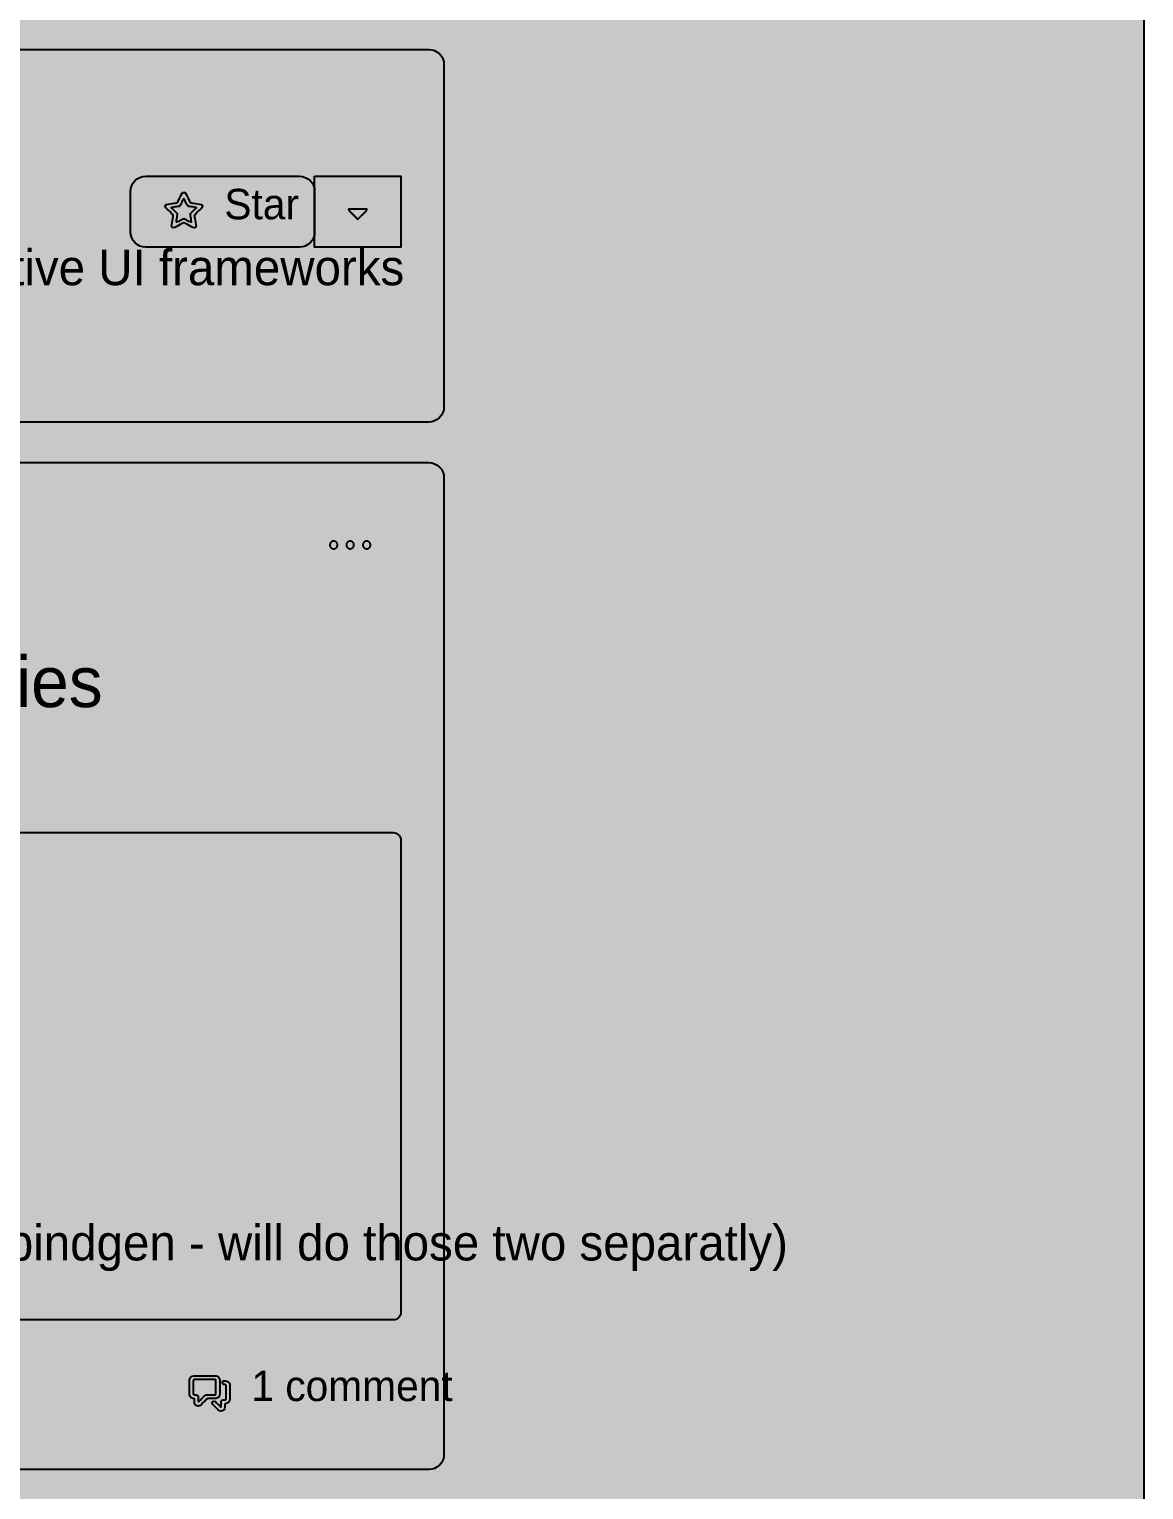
# Model space of a CAD drawing. Extents: x 0 to 2255, y 1 to 8699.
# Drawn here: x 840 to 1280, y 6420 to 6996 of the extents above; entities that cross this region are included whole.
import ezdxf

# ---------------------------------------------------------------- set-up
doc = ezdxf.new("R2010")
doc.units = 0

msp = doc.modelspace()

# ---------------------------------------------------------------- hatches: boundary and pattern name
at = {"true_color": 0x0d1117}
for points in [[(0, 8699), (1280, 8699), (1280, 0.77), (0, 0.77)], [(0, 8635), (1280, 8635), (1280, 0.77), (0, 0.77)], [(350, 6988.13), (998.03, 6988.13), (998.03, 6988.13), (999.2, 6988.02), (1000.33, 6987.68), (1001.37, 6987.12), (1002.28, 6986.38), (1003.02, 6985.47), (1003.58, 6984.43), (1003.92, 6983.3), (1004.03, 6982.13), (1004.03, 6847.13), (1004.03, 6847.13), (1003.92, 6845.96), (1003.58, 6844.84), (1003.02, 6843.8), (1002.28, 6842.89), (1001.37, 6842.14), (1000.33, 6841.59), (999.2, 6841.25), (998.03, 6841.13), (350, 6841.13), (350, 6841.13), (348.83, 6841.25), (347.7, 6841.59), (346.67, 6842.14), (345.76, 6842.89), (345.01, 6843.8), (344.46, 6844.84), (344.12, 6845.96), (344, 6847.13), (344, 6982.13), (344, 6982.13), (344.12, 6983.3), (344.46, 6984.43), (345.01, 6985.47), (345.76, 6986.38), (346.67, 6987.12), (347.7, 6987.68), (348.83, 6988.02), (350, 6988.13)], [(350, 6825.13), (998.03, 6825.13), (998.03, 6825.13), (999.2, 6825.02), (1000.33, 6824.68), (1001.37, 6824.12), (1002.28, 6823.38), (1003.02, 6822.47), (1003.58, 6821.43), (1003.92, 6820.3), (1004.03, 6819.13), (1004.03, 6433.8), (1004.03, 6433.8), (1003.92, 6432.63), (1003.58, 6431.5), (1003.02, 6430.47), (1002.28, 6429.56), (1001.37, 6428.81), (1000.33, 6428.26), (999.2, 6427.92), (998.03, 6427.8), (350, 6427.8), (350, 6427.8), (348.83, 6427.92), (347.7, 6428.26), (346.67, 6428.81), (345.76, 6429.56), (345.01, 6430.47), (344.46, 6431.5), (344.12, 6432.63), (344, 6433.8), (344, 6819.13), (344, 6819.13), (344.12, 6820.3), (344.46, 6821.43), (345.01, 6822.47), (345.76, 6823.38), (346.67, 6824.12), (347.7, 6824.68), (348.83, 6825.02), (350, 6825.13)]]:
    msp.add_hatch(color=256, dxfattribs=at).paths.add_polyline_path(points, flags=0)
at = {"true_color": 0x010409}
msp.add_hatch(color=256, dxfattribs=at).paths.add_polyline_path([(0, 8635), (1280, 8635), (1280, 0.77), (0, 0.77)], flags=0)
at = {"true_color": 0x212830}
for points in [[(886.43, 6938.13), (947.03, 6938.13), (947.03, 6938.13), (948.2, 6938.02), (949.33, 6937.68), (950.37, 6937.12), (951.28, 6936.38), (952.02, 6935.47), (952.58, 6934.43), (952.92, 6933.3), (953.03, 6932.13), (953.03, 6916.13), (953.03, 6916.13), (952.92, 6914.96), (952.58, 6913.84), (952.02, 6912.8), (951.28, 6911.89), (950.37, 6911.14), (949.33, 6910.59), (948.2, 6910.25), (947.03, 6910.13), (886.43, 6910.13), (886.43, 6910.13), (885.26, 6910.25), (884.14, 6910.59), (883.1, 6911.14), (882.19, 6911.89), (881.44, 6912.8), (880.89, 6913.84), (880.55, 6914.96), (880.43, 6916.13), (880.43, 6932.13), (880.43, 6932.13), (880.55, 6933.3), (880.89, 6934.43), (881.44, 6935.47), (882.19, 6936.38), (883.1, 6937.12), (884.14, 6937.68), (885.26, 6938.02), (886.43, 6938.13)], [(953.03, 6938.13), (987.03, 6938.13), (987.03, 6910.13), (953.03, 6910.13)]]:
    msp.add_hatch(color=256, dxfattribs=at).paths.add_polyline_path(points, flags=0)
at = {"true_color": 0x9198a1}
h = msp.add_hatch(color=256, dxfattribs=at)
h.paths.add_polyline_path([(901.43, 6931.88), (902.09, 6931.5), (902.44, 6930.79), (902.79, 6930.07), (903.14, 6929.36), (903.5, 6928.65), (903.85, 6927.94), (904.46, 6927.58), (905.25, 6927.47), (906.03, 6927.35), (906.82, 6927.24), (907.61, 6927.12), (908.39, 6926.98), (908.84, 6926.37), (908.53, 6925.68), (907.96, 6925.12), (907.39, 6924.57), (906.82, 6924.01), (906.25, 6923.45), (905.68, 6922.9), (905.68, 6922.16), (905.81, 6921.38), (905.94, 6920.59), (906.08, 6919.81), (906.21, 6919.03), (906.26, 6918.24), (905.7, 6917.74), (904.95, 6917.94), (904.25, 6918.31), (903.54, 6918.68), (902.84, 6919.05), (902.13, 6919.42), (901.43, 6919.79), (900.73, 6919.42), (900.02, 6919.05), (899.32, 6918.68), (898.62, 6918.31), (897.91, 6917.94), (897.16, 6917.74), (896.6, 6918.25), (896.65, 6919.03), (896.79, 6919.82), (896.92, 6920.6), (897.06, 6921.38), (897.19, 6922.17), (897.18, 6922.9), (896.61, 6923.46), (896.04, 6924.01), (895.47, 6924.57), (894.91, 6925.12), (894.34, 6925.68), (894.03, 6926.37), (894.48, 6926.99), (895.26, 6927.13), (896.05, 6927.24), (896.83, 6927.35), (897.62, 6927.47), (898.41, 6927.58), (899.02, 6927.94), (899.37, 6928.65), (899.72, 6929.36), (900.07, 6930.07), (900.43, 6930.79), (900.78, 6931.5), (901.43, 6931.88)], flags=0)
h.paths.add_polyline_path([(901.43, 6929.44), (901.19, 6928.95), (900.95, 6928.46), (900.71, 6927.97), (900.47, 6927.48), (900.23, 6926.99), (899.97, 6926.51), (899.52, 6926.23), (898.98, 6926.15), (898.44, 6926.07), (897.9, 6925.99), (897.36, 6925.91), (896.82, 6925.84), (896.47, 6925.7), (896.86, 6925.32), (897.25, 6924.93), (897.64, 6924.55), (898.03, 6924.17), (898.42, 6923.79), (898.78, 6923.38), (898.83, 6922.85), (898.74, 6922.31), (898.65, 6921.78), (898.55, 6921.24), (898.46, 6920.7), (898.37, 6920.16), (898.51, 6919.94), (898.99, 6920.2), (899.48, 6920.45), (899.96, 6920.71), (900.44, 6920.96), (900.92, 6921.21), (901.43, 6921.38), (901.94, 6921.21), (902.43, 6920.96), (902.91, 6920.7), (903.39, 6920.45), (903.88, 6920.2), (904.36, 6919.94), (904.5, 6920.16), (904.4, 6920.7), (904.31, 6921.24), (904.22, 6921.78), (904.13, 6922.32), (904.03, 6922.85), (904.09, 6923.39), (904.45, 6923.79), (904.84, 6924.17), (905.23, 6924.55), (905.62, 6924.94), (906.01, 6925.32), (906.4, 6925.7), (906.05, 6925.84), (905.51, 6925.91), (904.97, 6925.99), (904.43, 6926.07), (903.89, 6926.15), (903.35, 6926.23), (902.89, 6926.51), (902.64, 6926.99), (902.4, 6927.48), (902.16, 6927.97), (901.92, 6928.46), (901.67, 6928.95), (901.43, 6929.44)], flags=0)
msp.add_hatch(color=256, dxfattribs=at).paths.add_polyline_path([(966.46, 6924.71), (966.66, 6924.51), (966.86, 6924.31), (967.06, 6924.11), (967.25, 6923.91), (967.45, 6923.71), (967.65, 6923.52), (967.85, 6923.32), (968.05, 6923.12), (968.25, 6922.92), (968.45, 6922.72), (968.64, 6922.52), (968.84, 6922.32), (969.04, 6922.13), (969.24, 6921.93), (969.44, 6921.73), (969.64, 6921.53), (969.84, 6921.33), (970.09, 6921.24), (970.31, 6921.41), (970.51, 6921.61), (970.71, 6921.81), (970.9, 6922), (971.1, 6922.2), (971.3, 6922.4), (971.5, 6922.6), (971.7, 6922.8), (971.9, 6923), (972.1, 6923.2), (972.29, 6923.39), (972.49, 6923.59), (972.69, 6923.79), (972.89, 6923.99), (973.09, 6924.19), (973.29, 6924.39), (973.49, 6924.59), (973.66, 6924.8), (973.61, 6925.06), (973.35, 6925.13), (973.07, 6925.13), (972.79, 6925.13), (972.51, 6925.13), (972.22, 6925.13), (971.94, 6925.13), (971.66, 6925.13), (971.38, 6925.13), (971.1, 6925.13), (970.82, 6925.13), (970.54, 6925.13), (970.26, 6925.13), (969.98, 6925.13), (969.7, 6925.13), (969.42, 6925.13), (969.14, 6925.13), (968.86, 6925.13), (968.57, 6925.13), (968.29, 6925.13), (968.01, 6925.13), (967.73, 6925.13), (967.45, 6925.13), (967.17, 6925.13), (966.89, 6925.13), (966.61, 6925.13), (966.4, 6924.97), (966.46, 6924.71)], flags=0)
h = msp.add_hatch(color=256, dxfattribs=at)
h.paths.add_polyline_path([(967.03, 6791.13), (967.18, 6791.14), (967.33, 6791.16), (967.47, 6791.2), (967.61, 6791.25), (967.74, 6791.31), (967.87, 6791.39), (967.98, 6791.47), (968.09, 6791.57), (968.19, 6791.68), (968.28, 6791.8), (968.36, 6791.93), (968.42, 6792.06), (968.47, 6792.2), (968.5, 6792.34), (968.53, 6792.49), (968.53, 6792.63), (968.53, 6792.78), (968.5, 6792.93), (968.47, 6793.07), (968.42, 6793.21), (968.36, 6793.34), (968.28, 6793.47), (968.19, 6793.58), (968.09, 6793.69), (967.98, 6793.79), (967.87, 6793.88), (967.74, 6793.96), (967.61, 6794.02), (967.47, 6794.07), (967.33, 6794.1), (967.18, 6794.13), (967.03, 6794.13), (966.89, 6794.13), (966.74, 6794.1), (966.6, 6794.07), (966.46, 6794.02), (966.33, 6793.96), (966.2, 6793.88), (966.08, 6793.79), (965.97, 6793.69), (965.87, 6793.58), (965.79, 6793.47), (965.71, 6793.34), (965.65, 6793.21), (965.6, 6793.07), (965.56, 6792.93), (965.54, 6792.78), (965.53, 6792.63), (965.54, 6792.49), (965.56, 6792.34), (965.6, 6792.2), (965.65, 6792.06), (965.71, 6791.93), (965.79, 6791.8), (965.87, 6791.68), (965.97, 6791.57), (966.08, 6791.47), (966.2, 6791.39), (966.33, 6791.31), (966.46, 6791.25), (966.6, 6791.2), (966.74, 6791.16), (966.89, 6791.14), (967.03, 6791.13)], flags=0)
h.paths.add_polyline_path([(960.53, 6791.13), (960.68, 6791.14), (960.83, 6791.16), (960.97, 6791.2), (961.11, 6791.25), (961.24, 6791.31), (961.37, 6791.39), (961.48, 6791.47), (961.59, 6791.57), (961.69, 6791.68), (961.78, 6791.8), (961.86, 6791.93), (961.92, 6792.06), (961.97, 6792.2), (962, 6792.34), (962.03, 6792.49), (962.03, 6792.63), (962.03, 6792.78), (962, 6792.93), (961.97, 6793.07), (961.92, 6793.21), (961.86, 6793.34), (961.78, 6793.47), (961.69, 6793.58), (961.59, 6793.69), (961.48, 6793.79), (961.37, 6793.88), (961.24, 6793.96), (961.11, 6794.02), (960.97, 6794.07), (960.83, 6794.1), (960.68, 6794.13), (960.53, 6794.13), (960.39, 6794.13), (960.24, 6794.1), (960.1, 6794.07), (959.96, 6794.02), (959.83, 6793.96), (959.7, 6793.88), (959.58, 6793.79), (959.47, 6793.69), (959.37, 6793.58), (959.29, 6793.47), (959.21, 6793.34), (959.15, 6793.21), (959.1, 6793.07), (959.06, 6792.93), (959.04, 6792.78), (959.03, 6792.63), (959.04, 6792.49), (959.06, 6792.34), (959.1, 6792.2), (959.15, 6792.06), (959.21, 6791.93), (959.29, 6791.8), (959.37, 6791.68), (959.47, 6791.57), (959.58, 6791.47), (959.7, 6791.39), (959.83, 6791.31), (959.96, 6791.25), (960.1, 6791.2), (960.24, 6791.16), (960.39, 6791.14), (960.53, 6791.13)], flags=0)
h.paths.add_polyline_path([(973.53, 6791.13), (973.68, 6791.14), (973.83, 6791.16), (973.97, 6791.2), (974.11, 6791.25), (974.24, 6791.31), (974.37, 6791.39), (974.48, 6791.47), (974.59, 6791.57), (974.69, 6791.68), (974.78, 6791.8), (974.86, 6791.93), (974.92, 6792.06), (974.97, 6792.2), (975, 6792.34), (975.03, 6792.49), (975.03, 6792.63), (975.03, 6792.78), (975, 6792.93), (974.97, 6793.07), (974.92, 6793.21), (974.86, 6793.34), (974.78, 6793.47), (974.69, 6793.58), (974.59, 6793.69), (974.48, 6793.79), (974.37, 6793.88), (974.24, 6793.96), (974.11, 6794.02), (973.97, 6794.07), (973.83, 6794.1), (973.68, 6794.13), (973.53, 6794.13), (973.39, 6794.13), (973.24, 6794.1), (973.1, 6794.07), (972.96, 6794.02), (972.83, 6793.96), (972.7, 6793.88), (972.58, 6793.79), (972.47, 6793.69), (972.37, 6793.58), (972.29, 6793.47), (972.21, 6793.34), (972.15, 6793.21), (972.1, 6793.07), (972.06, 6792.93), (972.04, 6792.78), (972.03, 6792.63), (972.04, 6792.49), (972.06, 6792.34), (972.1, 6792.2), (972.15, 6792.06), (972.21, 6791.93), (972.29, 6791.8), (972.37, 6791.68), (972.47, 6791.57), (972.58, 6791.47), (972.7, 6791.39), (972.83, 6791.31), (972.96, 6791.25), (973.1, 6791.2), (973.24, 6791.16), (973.39, 6791.14), (973.53, 6791.13)], flags=0)
at = {"true_color": 0x151b23}
msp.add_hatch(color=256, dxfattribs=at).paths.add_polyline_path([(364, 6679.13), (984.03, 6679.13), (984.03, 6679.13), (984.62, 6679.08), (985.18, 6678.9), (985.7, 6678.63), (986.15, 6678.25), (986.53, 6677.8), (986.8, 6677.28), (986.98, 6676.72), (987.03, 6676.13), (987.03, 6489.8), (987.03, 6489.8), (986.98, 6489.21), (986.8, 6488.65), (986.53, 6488.13), (986.15, 6487.68), (985.7, 6487.31), (985.18, 6487.03), (984.62, 6486.86), (984.03, 6486.8), (364, 6486.8), (364, 6486.8), (363.41, 6486.86), (362.85, 6487.03), (362.33, 6487.31), (361.88, 6487.68), (361.51, 6488.13), (361.23, 6488.65), (361.06, 6489.21), (361, 6489.8), (361, 6676.13), (361, 6676.13), (361.06, 6676.72), (361.23, 6677.28), (361.51, 6677.8), (361.88, 6678.25), (362.33, 6678.63), (362.85, 6678.9), (363.41, 6679.08), (364, 6679.13)], flags=0)
at = {"true_color": 0x9198a1}
h = msp.add_hatch(color=256, dxfattribs=at)
h.paths.add_polyline_path([(905.37, 6464.8), (906.03, 6464.8), (906.7, 6464.8), (907.36, 6464.8), (908.03, 6464.8), (908.69, 6464.8), (909.36, 6464.8), (910.02, 6464.8), (910.69, 6464.8), (911.35, 6464.8), (912.01, 6464.8), (912.68, 6464.8), (913.34, 6464.8), (914.01, 6464.79), (914.65, 6464.62), (915.17, 6464.22), (915.51, 6463.65), (915.62, 6463), (915.62, 6462.33), (915.62, 6461.67), (915.62, 6461), (915.62, 6460.34), (915.62, 6459.67), (915.62, 6459.01), (915.62, 6458.34), (915.62, 6457.68), (915.54, 6457.02), (915.22, 6456.44), (914.71, 6456.02), (914.08, 6455.81), (913.42, 6455.8), (912.76, 6455.8), (912.09, 6455.8), (911.43, 6455.8), (910.76, 6455.8), (910.27, 6455.39), (909.8, 6454.92), (909.33, 6454.45), (908.86, 6453.98), (908.39, 6453.51), (907.9, 6453.06), (907.29, 6452.82), (906.63, 6452.87), (906.06, 6453.21), (905.7, 6453.76), (905.62, 6454.42), (905.62, 6455.08), (905.62, 6455.75), (905.01, 6455.84), (904.4, 6456.09), (903.93, 6456.56), (903.66, 6457.16), (903.62, 6457.82), (903.62, 6458.49), (903.62, 6459.15), (903.62, 6459.82), (903.62, 6460.48), (903.62, 6461.15), (903.62, 6461.81), (903.62, 6462.48), (903.62, 6463.14), (903.78, 6463.78), (904.16, 6464.32), (904.72, 6464.68), (905.37, 6464.8)], flags=0)
h.paths.add_polyline_path([(905.12, 6463.05), (905.12, 6462.53), (905.12, 6462.01), (905.12, 6461.49), (905.12, 6460.96), (905.12, 6460.44), (905.12, 6459.92), (905.12, 6459.4), (905.12, 6458.88), (905.12, 6458.36), (905.12, 6457.84), (905.22, 6457.35), (905.73, 6457.3), (906.25, 6457.3), (906.75, 6457.19), (907.08, 6456.79), (907.12, 6456.28), (907.12, 6455.76), (907.12, 6455.23), (907.12, 6454.71), (907.24, 6454.48), (907.6, 6454.85), (907.97, 6455.22), (908.34, 6455.59), (908.71, 6455.95), (909.08, 6456.32), (909.45, 6456.69), (909.82, 6457.06), (910.27, 6457.29), (910.79, 6457.3), (911.31, 6457.3), (911.84, 6457.3), (912.36, 6457.3), (912.88, 6457.3), (913.4, 6457.3), (913.92, 6457.31), (914.12, 6457.73), (914.12, 6458.26), (914.12, 6458.78), (914.12, 6459.3), (914.12, 6459.82), (914.12, 6460.34), (914.12, 6460.86), (914.12, 6461.38), (914.12, 6461.91), (914.12, 6462.43), (914.12, 6462.95), (913.84, 6463.3), (913.32, 6463.3), (912.8, 6463.3), (912.27, 6463.3), (911.75, 6463.3), (911.23, 6463.3), (910.71, 6463.3), (910.19, 6463.3), (909.67, 6463.3), (909.15, 6463.3), (908.62, 6463.3), (908.1, 6463.3), (907.58, 6463.3), (907.06, 6463.3), (906.54, 6463.3), (906.02, 6463.3), (905.5, 6463.3), (905.12, 6463.05)], flags=0)
h.paths.add_polyline_path([(918.12, 6461.05), (917.65, 6461.3), (917.05, 6461.37), (916.66, 6461.81), (916.71, 6462.4), (917.17, 6462.77), (917.78, 6462.8), (918.38, 6462.72), (918.92, 6462.45), (919.33, 6462.01), (919.57, 6461.45), (919.62, 6460.84), (919.62, 6460.23), (919.62, 6459.62), (919.62, 6459.01), (919.62, 6458.4), (919.62, 6457.79), (919.62, 6457.18), (919.62, 6456.57), (919.62, 6455.96), (919.61, 6455.35), (919.43, 6454.77), (919.07, 6454.28), (918.57, 6453.95), (917.98, 6453.8), (917.62, 6453.55), (917.62, 6452.94), (917.62, 6452.33), (917.52, 6451.74), (917.19, 6451.23), (916.68, 6450.9), (916.08, 6450.8), (915.5, 6450.96), (915.02, 6451.33), (914.59, 6451.77), (914.16, 6452.2), (913.73, 6452.63), (913.3, 6453.06), (912.87, 6453.49), (912.6, 6454.02), (912.8, 6454.58), (913.34, 6454.82), (913.89, 6454.59), (914.32, 6454.16), (914.75, 6453.73), (915.18, 6453.3), (915.61, 6452.87), (916.04, 6452.43), (916.12, 6452.87), (916.12, 6453.48), (916.12, 6454.08), (916.13, 6454.69), (916.46, 6455.18), (917.05, 6455.3), (917.66, 6455.3), (918.12, 6455.56), (918.12, 6456.17), (918.12, 6456.78), (918.12, 6457.39), (918.12, 6458), (918.12, 6458.61), (918.12, 6459.22), (918.12, 6459.83), (918.12, 6460.44), (918.12, 6461.05)], flags=0)

# ---------------------------------------------------------------- linework, layer by layer
at = {"true_color": 0x0d1117}
for points in [[(0, 8699), (1280, 8699), (1280, 0.77), (0, 0.77)], [(0, 8635), (1280, 8635), (1280, 0.77), (0, 0.77)]]:
    msp.add_lwpolyline(points, close=True, dxfattribs=at)
at = {"true_color": 0x010409}
msp.add_lwpolyline([(0, 8635), (1280, 8635), (1280, 0.77), (0, 0.77)], close=True, dxfattribs=at)
at = {"true_color": 0x3d444d}
for points in [[(350, 6988.13), (998.03, 6988.13), (998.03, 6988.13), (999.2, 6988.02), (1000.33, 6987.68), (1001.37, 6987.12), (1002.28, 6986.38), (1003.02, 6985.47), (1003.58, 6984.43), (1003.92, 6983.3), (1004.03, 6982.13), (1004.03, 6847.13), (1004.03, 6847.13), (1003.92, 6845.96), (1003.58, 6844.84), (1003.02, 6843.8), (1002.28, 6842.89), (1001.37, 6842.14), (1000.33, 6841.59), (999.2, 6841.25), (998.03, 6841.13), (350, 6841.13)], [(350, 6825.13), (998.03, 6825.13), (998.03, 6825.13), (999.2, 6825.02), (1000.33, 6824.68), (1001.37, 6824.12), (1002.28, 6823.38), (1003.02, 6822.47), (1003.58, 6821.43), (1003.92, 6820.3), (1004.03, 6819.13), (1004.03, 6433.8), (1004.03, 6433.8), (1003.92, 6432.63), (1003.58, 6431.5), (1003.02, 6430.47), (1002.28, 6429.56), (1001.37, 6428.81), (1000.33, 6428.26), (999.2, 6427.92), (998.03, 6427.8), (350, 6427.8)]]:
    msp.add_lwpolyline(points, dxfattribs=at)
for points in [[(886.43, 6938.13), (947.03, 6938.13), (947.03, 6938.13), (948.2, 6938.02), (949.33, 6937.68), (950.37, 6937.12), (951.28, 6936.38), (952.02, 6935.47), (952.58, 6934.43), (952.92, 6933.3), (953.03, 6932.13), (953.03, 6916.13), (953.03, 6916.13), (952.92, 6914.96), (952.58, 6913.84), (952.02, 6912.8), (951.28, 6911.89), (950.37, 6911.14), (949.33, 6910.59), (948.2, 6910.25), (947.03, 6910.13), (886.43, 6910.13), (886.43, 6910.13), (885.26, 6910.25), (884.14, 6910.59), (883.1, 6911.14), (882.19, 6911.89), (881.44, 6912.8), (880.89, 6913.84), (880.55, 6914.96), (880.43, 6916.13), (880.43, 6932.13), (880.43, 6932.13), (880.55, 6933.3), (880.89, 6934.43), (881.44, 6935.47), (882.19, 6936.38), (883.1, 6937.12), (884.14, 6937.68), (885.26, 6938.02), (886.43, 6938.13)], [(953.03, 6938.13), (987.03, 6938.13), (987.03, 6910.13), (953.03, 6910.13)]]:
    msp.add_lwpolyline(points, close=True, dxfattribs=at)
at = {"true_color": 0x9198a1}
for points in [[(901.43, 6931.88), (902.09, 6931.5), (902.44, 6930.79), (902.79, 6930.07), (903.14, 6929.36), (903.5, 6928.65), (903.85, 6927.94), (904.46, 6927.58), (905.25, 6927.47), (906.03, 6927.35), (906.82, 6927.24), (907.61, 6927.12), (908.39, 6926.98), (908.84, 6926.37), (908.53, 6925.68), (907.96, 6925.12), (907.39, 6924.57), (906.82, 6924.01), (906.25, 6923.45), (905.68, 6922.9), (905.68, 6922.16), (905.81, 6921.38), (905.94, 6920.59), (906.08, 6919.81), (906.21, 6919.03), (906.26, 6918.24), (905.7, 6917.74), (904.95, 6917.94), (904.25, 6918.31), (903.54, 6918.68), (902.84, 6919.05), (902.13, 6919.42), (901.43, 6919.79), (900.73, 6919.42), (900.02, 6919.05), (899.32, 6918.68), (898.62, 6918.31), (897.91, 6917.94), (897.16, 6917.74), (896.6, 6918.25), (896.65, 6919.03), (896.79, 6919.82), (896.92, 6920.6), (897.06, 6921.38), (897.19, 6922.17), (897.18, 6922.9), (896.61, 6923.46), (896.04, 6924.01), (895.47, 6924.57), (894.91, 6925.12), (894.34, 6925.68), (894.03, 6926.37), (894.48, 6926.99), (895.26, 6927.13), (896.05, 6927.24), (896.83, 6927.35), (897.62, 6927.47), (898.41, 6927.58), (899.02, 6927.94), (899.37, 6928.65), (899.72, 6929.36), (900.07, 6930.07), (900.43, 6930.79), (900.78, 6931.5), (901.43, 6931.88)], [(901.43, 6929.44), (901.19, 6928.95), (900.95, 6928.46), (900.71, 6927.97), (900.47, 6927.48), (900.23, 6926.99), (899.97, 6926.51), (899.52, 6926.23), (898.98, 6926.15), (898.44, 6926.07), (897.9, 6925.99), (897.36, 6925.91), (896.82, 6925.84), (896.47, 6925.7), (896.86, 6925.32), (897.25, 6924.93), (897.64, 6924.55), (898.03, 6924.17), (898.42, 6923.79), (898.78, 6923.38), (898.83, 6922.85), (898.74, 6922.31), (898.65, 6921.78), (898.55, 6921.24), (898.46, 6920.7), (898.37, 6920.16), (898.51, 6919.94), (898.99, 6920.2), (899.48, 6920.45), (899.96, 6920.71), (900.44, 6920.96), (900.92, 6921.21), (901.43, 6921.38), (901.94, 6921.21), (902.43, 6920.96), (902.91, 6920.7), (903.39, 6920.45), (903.88, 6920.2), (904.36, 6919.94), (904.5, 6920.16), (904.4, 6920.7), (904.31, 6921.24), (904.22, 6921.78), (904.13, 6922.32), (904.03, 6922.85), (904.09, 6923.39), (904.45, 6923.79), (904.84, 6924.17), (905.23, 6924.55), (905.62, 6924.94), (906.01, 6925.32), (906.4, 6925.7), (906.05, 6925.84), (905.51, 6925.91), (904.97, 6925.99), (904.43, 6926.07), (903.89, 6926.15), (903.35, 6926.23), (902.89, 6926.51), (902.64, 6926.99), (902.4, 6927.48), (902.16, 6927.97), (901.92, 6928.46), (901.67, 6928.95), (901.43, 6929.44)], [(966.46, 6924.71), (966.66, 6924.51), (966.86, 6924.31), (967.06, 6924.11), (967.25, 6923.91), (967.45, 6923.71), (967.65, 6923.52), (967.85, 6923.32), (968.05, 6923.12), (968.25, 6922.92), (968.45, 6922.72), (968.64, 6922.52), (968.84, 6922.32), (969.04, 6922.13), (969.24, 6921.93), (969.44, 6921.73), (969.64, 6921.53), (969.84, 6921.33), (970.09, 6921.24), (970.31, 6921.41), (970.51, 6921.61), (970.71, 6921.81), (970.9, 6922), (971.1, 6922.2), (971.3, 6922.4), (971.5, 6922.6), (971.7, 6922.8), (971.9, 6923), (972.1, 6923.2), (972.29, 6923.39), (972.49, 6923.59), (972.69, 6923.79), (972.89, 6923.99), (973.09, 6924.19), (973.29, 6924.39), (973.49, 6924.59), (973.66, 6924.8), (973.61, 6925.06), (973.35, 6925.13), (973.07, 6925.13), (972.79, 6925.13), (972.51, 6925.13), (972.22, 6925.13), (971.94, 6925.13), (971.66, 6925.13), (971.38, 6925.13), (971.1, 6925.13), (970.82, 6925.13), (970.54, 6925.13), (970.26, 6925.13), (969.98, 6925.13), (969.7, 6925.13), (969.42, 6925.13), (969.14, 6925.13), (968.86, 6925.13), (968.57, 6925.13), (968.29, 6925.13), (968.01, 6925.13), (967.73, 6925.13), (967.45, 6925.13), (967.17, 6925.13), (966.89, 6925.13), (966.61, 6925.13), (966.4, 6924.97), (966.46, 6924.71)], [(960.53, 6791.13), (960.68, 6791.14), (960.83, 6791.16), (960.97, 6791.2), (961.11, 6791.25), (961.24, 6791.31), (961.37, 6791.39), (961.48, 6791.47), (961.59, 6791.57), (961.69, 6791.68), (961.78, 6791.8), (961.86, 6791.93), (961.92, 6792.06), (961.97, 6792.2), (962, 6792.34), (962.03, 6792.49), (962.03, 6792.63), (962.03, 6792.78), (962, 6792.93), (961.97, 6793.07), (961.92, 6793.21), (961.86, 6793.34), (961.78, 6793.47), (961.69, 6793.58), (961.59, 6793.69), (961.48, 6793.79), (961.37, 6793.88), (961.24, 6793.96), (961.11, 6794.02), (960.97, 6794.07), (960.83, 6794.1), (960.68, 6794.13), (960.53, 6794.13), (960.39, 6794.13), (960.24, 6794.1), (960.1, 6794.07), (959.96, 6794.02), (959.83, 6793.96), (959.7, 6793.88), (959.58, 6793.79), (959.47, 6793.69), (959.37, 6793.58), (959.29, 6793.47), (959.21, 6793.34), (959.15, 6793.21), (959.1, 6793.07), (959.06, 6792.93), (959.04, 6792.78), (959.03, 6792.63), (959.04, 6792.49), (959.06, 6792.34), (959.1, 6792.2), (959.15, 6792.06), (959.21, 6791.93), (959.29, 6791.8), (959.37, 6791.68), (959.47, 6791.57), (959.58, 6791.47), (959.7, 6791.39), (959.83, 6791.31), (959.96, 6791.25), (960.1, 6791.2), (960.24, 6791.16), (960.39, 6791.14), (960.53, 6791.13)], [(967.03, 6791.13), (967.18, 6791.14), (967.33, 6791.16), (967.47, 6791.2), (967.61, 6791.25), (967.74, 6791.31), (967.87, 6791.39), (967.98, 6791.47), (968.09, 6791.57), (968.19, 6791.68), (968.28, 6791.8), (968.36, 6791.93), (968.42, 6792.06), (968.47, 6792.2), (968.5, 6792.34), (968.53, 6792.49), (968.53, 6792.63), (968.53, 6792.78), (968.5, 6792.93), (968.47, 6793.07), (968.42, 6793.21), (968.36, 6793.34), (968.28, 6793.47), (968.19, 6793.58), (968.09, 6793.69), (967.98, 6793.79), (967.87, 6793.88), (967.74, 6793.96), (967.61, 6794.02), (967.47, 6794.07), (967.33, 6794.1), (967.18, 6794.13), (967.03, 6794.13), (966.89, 6794.13), (966.74, 6794.1), (966.6, 6794.07), (966.46, 6794.02), (966.33, 6793.96), (966.2, 6793.88), (966.08, 6793.79), (965.97, 6793.69), (965.87, 6793.58), (965.79, 6793.47), (965.71, 6793.34), (965.65, 6793.21), (965.6, 6793.07), (965.56, 6792.93), (965.54, 6792.78), (965.53, 6792.63), (965.54, 6792.49), (965.56, 6792.34), (965.6, 6792.2), (965.65, 6792.06), (965.71, 6791.93), (965.79, 6791.8), (965.87, 6791.68), (965.97, 6791.57), (966.08, 6791.47), (966.2, 6791.39), (966.33, 6791.31), (966.46, 6791.25), (966.6, 6791.2), (966.74, 6791.16), (966.89, 6791.14), (967.03, 6791.13)], [(973.53, 6791.13), (973.68, 6791.14), (973.83, 6791.16), (973.97, 6791.2), (974.11, 6791.25), (974.24, 6791.31), (974.37, 6791.39), (974.48, 6791.47), (974.59, 6791.57), (974.69, 6791.68), (974.78, 6791.8), (974.86, 6791.93), (974.92, 6792.06), (974.97, 6792.2), (975, 6792.34), (975.03, 6792.49), (975.03, 6792.63), (975.03, 6792.78), (975, 6792.93), (974.97, 6793.07), (974.92, 6793.21), (974.86, 6793.34), (974.78, 6793.47), (974.69, 6793.58), (974.59, 6793.69), (974.48, 6793.79), (974.37, 6793.88), (974.24, 6793.96), (974.11, 6794.02), (973.97, 6794.07), (973.83, 6794.1), (973.68, 6794.13), (973.53, 6794.13), (973.39, 6794.13), (973.24, 6794.1), (973.1, 6794.07), (972.96, 6794.02), (972.83, 6793.96), (972.7, 6793.88), (972.58, 6793.79), (972.47, 6793.69), (972.37, 6793.58), (972.29, 6793.47), (972.21, 6793.34), (972.15, 6793.21), (972.1, 6793.07), (972.06, 6792.93), (972.04, 6792.78), (972.03, 6792.63), (972.04, 6792.49), (972.06, 6792.34), (972.1, 6792.2), (972.15, 6792.06), (972.21, 6791.93), (972.29, 6791.8), (972.37, 6791.68), (972.47, 6791.57), (972.58, 6791.47), (972.7, 6791.39), (972.83, 6791.31), (972.96, 6791.25), (973.1, 6791.2), (973.24, 6791.16), (973.39, 6791.14), (973.53, 6791.13)], [(905.37, 6464.8), (906.03, 6464.8), (906.7, 6464.8), (907.36, 6464.8), (908.03, 6464.8), (908.69, 6464.8), (909.36, 6464.8), (910.02, 6464.8), (910.69, 6464.8), (911.35, 6464.8), (912.01, 6464.8), (912.68, 6464.8), (913.34, 6464.8), (914.01, 6464.79), (914.65, 6464.62), (915.17, 6464.22), (915.51, 6463.65), (915.62, 6463), (915.62, 6462.33), (915.62, 6461.67), (915.62, 6461), (915.62, 6460.34), (915.62, 6459.67), (915.62, 6459.01), (915.62, 6458.34), (915.62, 6457.68), (915.54, 6457.02), (915.22, 6456.44), (914.71, 6456.02), (914.08, 6455.81), (913.42, 6455.8), (912.76, 6455.8), (912.09, 6455.8), (911.43, 6455.8), (910.76, 6455.8), (910.27, 6455.39), (909.8, 6454.92), (909.33, 6454.45), (908.86, 6453.98), (908.39, 6453.51), (907.9, 6453.06), (907.29, 6452.82), (906.63, 6452.87), (906.06, 6453.21), (905.7, 6453.76), (905.62, 6454.42), (905.62, 6455.08), (905.62, 6455.75), (905.01, 6455.84), (904.4, 6456.09), (903.93, 6456.56), (903.66, 6457.16), (903.62, 6457.82), (903.62, 6458.49), (903.62, 6459.15), (903.62, 6459.82), (903.62, 6460.48), (903.62, 6461.15), (903.62, 6461.81), (903.62, 6462.48), (903.62, 6463.14), (903.78, 6463.78), (904.16, 6464.32), (904.72, 6464.68), (905.37, 6464.8)], [(905.12, 6463.05), (905.12, 6462.53), (905.12, 6462.01), (905.12, 6461.49), (905.12, 6460.96), (905.12, 6460.44), (905.12, 6459.92), (905.12, 6459.4), (905.12, 6458.88), (905.12, 6458.36), (905.12, 6457.84), (905.22, 6457.35), (905.73, 6457.3), (906.25, 6457.3), (906.75, 6457.19), (907.08, 6456.79), (907.12, 6456.28), (907.12, 6455.76), (907.12, 6455.23), (907.12, 6454.71), (907.24, 6454.48), (907.6, 6454.85), (907.97, 6455.22), (908.34, 6455.59), (908.71, 6455.95), (909.08, 6456.32), (909.45, 6456.69), (909.82, 6457.06), (910.27, 6457.29), (910.79, 6457.3), (911.31, 6457.3), (911.84, 6457.3), (912.36, 6457.3), (912.88, 6457.3), (913.4, 6457.3), (913.92, 6457.31), (914.12, 6457.73), (914.12, 6458.26), (914.12, 6458.78), (914.12, 6459.3), (914.12, 6459.82), (914.12, 6460.34), (914.12, 6460.86), (914.12, 6461.38), (914.12, 6461.91), (914.12, 6462.43), (914.12, 6462.95), (913.84, 6463.3), (913.32, 6463.3), (912.8, 6463.3), (912.27, 6463.3), (911.75, 6463.3), (911.23, 6463.3), (910.71, 6463.3), (910.19, 6463.3), (909.67, 6463.3), (909.15, 6463.3), (908.62, 6463.3), (908.1, 6463.3), (907.58, 6463.3), (907.06, 6463.3), (906.54, 6463.3), (906.02, 6463.3), (905.5, 6463.3), (905.12, 6463.05)], [(918.12, 6461.05), (917.65, 6461.3), (917.05, 6461.37), (916.66, 6461.81), (916.71, 6462.4), (917.17, 6462.77), (917.78, 6462.8), (918.38, 6462.72), (918.92, 6462.45), (919.33, 6462.01), (919.57, 6461.45), (919.62, 6460.84), (919.62, 6460.23), (919.62, 6459.62), (919.62, 6459.01), (919.62, 6458.4), (919.62, 6457.79), (919.62, 6457.18), (919.62, 6456.57), (919.62, 6455.96), (919.61, 6455.35), (919.43, 6454.77), (919.07, 6454.28), (918.57, 6453.95), (917.98, 6453.8), (917.62, 6453.55), (917.62, 6452.94), (917.62, 6452.33), (917.52, 6451.74), (917.19, 6451.23), (916.68, 6450.9), (916.08, 6450.8), (915.5, 6450.96), (915.02, 6451.33), (914.59, 6451.77), (914.16, 6452.2), (913.73, 6452.63), (913.3, 6453.06), (912.87, 6453.49), (912.6, 6454.02), (912.8, 6454.58), (913.34, 6454.82), (913.89, 6454.59), (914.32, 6454.16), (914.75, 6453.73), (915.18, 6453.3), (915.61, 6452.87), (916.04, 6452.43), (916.12, 6452.87), (916.12, 6453.48), (916.12, 6454.08), (916.13, 6454.69), (916.46, 6455.18), (917.05, 6455.3), (917.66, 6455.3), (918.12, 6455.56), (918.12, 6456.17), (918.12, 6456.78), (918.12, 6457.39), (918.12, 6458), (918.12, 6458.61), (918.12, 6459.22), (918.12, 6459.83), (918.12, 6460.44), (918.12, 6461.05)]]:
    msp.add_lwpolyline(points, close=True, dxfattribs=at)
at = {"true_color": 0x151b23}
msp.add_lwpolyline([(364, 6679.13), (984.03, 6679.13), (984.03, 6679.13), (984.62, 6679.08), (985.18, 6678.9), (985.7, 6678.63), (986.15, 6678.25), (986.53, 6677.8), (986.8, 6677.28), (986.98, 6676.72), (987.03, 6676.13), (987.03, 6489.8), (987.03, 6489.8), (986.98, 6489.21), (986.8, 6488.65), (986.53, 6488.13), (986.15, 6487.68), (985.7, 6487.31), (985.18, 6487.03), (984.62, 6486.86), (984.03, 6486.8), (364, 6486.8)], dxfattribs=at)

# ---------------------------------------------------------------- texts
at = {"true_color": 0xf0f6fc}
for s, height, p in [('Star', 12, (917.43, 6921.13)), ('Concise, declarative C# UI markup for .NET browser / native UI frameworks', 14, (361, 6895.13)), ('build(workspace): bump dev dependencies ', 20, (361, 6728.63)), ('Update latest dev libs (except typescript, eslint and bindgen - will do those two separatly)', 14, (405, 6510.3))]:
    msp.add_text(s, height=height, dxfattribs=at).set_placement(p)
at = {"true_color": 0x9198a1}
msp.add_text(' 1 comment', height=12, dxfattribs=at).set_placement((923.62, 6454.8))

doc.saveas('drawing.dxf')
